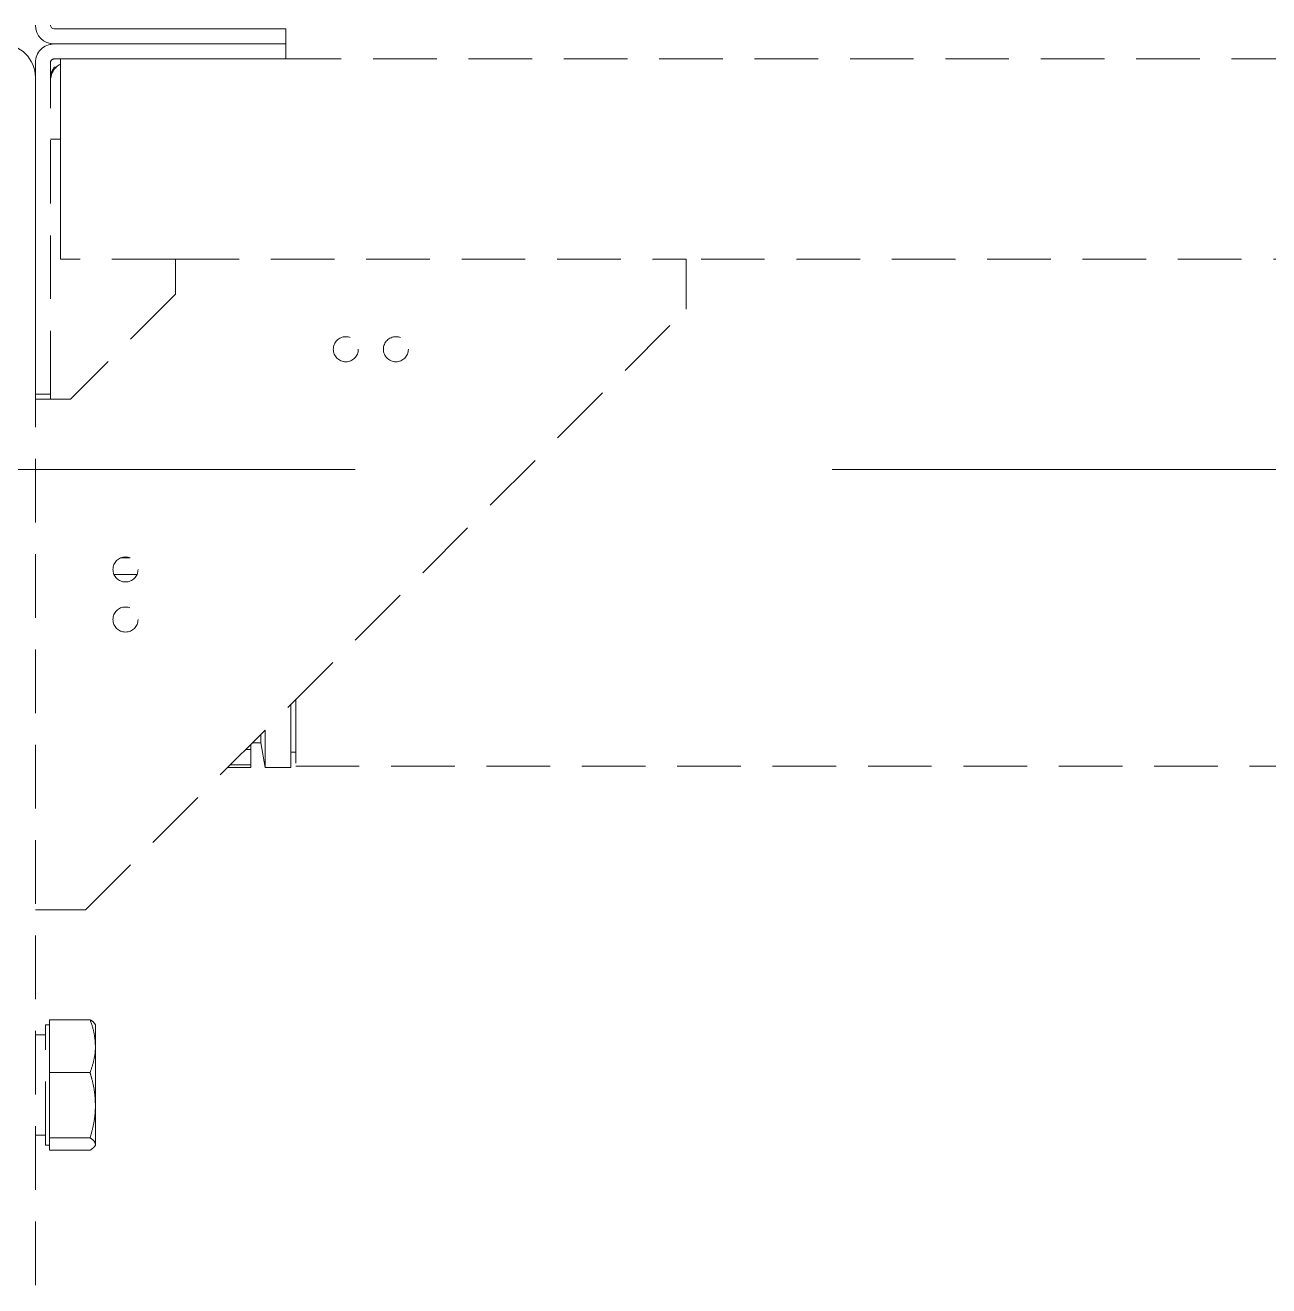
# Model space of a CAD drawing. Header units: millimetres. Extents: x 5227 to 261376, y 53707 to 123566.
# Drawn here: x 110892 to 111140.3, y 112010.4 to 112262.3 of the extents above; entities that cross this region are included whole.
import ezdxf

# ---------------------------------------------------------------- set-up
doc = ezdxf.new("R2010")
doc.units = ezdxf.units.MM
doc.linetypes.add('CENTERX2', pattern=[101.6, 63.5, -12.7, 12.7, -12.7])
doc.linetypes.add('HIDDEN', pattern=[9.525, 6.35, -3.175])
doc.layers.get('0').update_dxf_attribs({"lineweight": 0})
for name, color, linetype, lineweight in [('PV_DIMENTION_SECOND_ROMANS', 7, 'Continuous', 0), ('PV_EXTRA_LINE', 252, 'Continuous', 0), ('PV_STEEL_BOX&PIPE_SECTION', 6, 'Continuous', 0), ('PV_TEXT_ROMANS', 7, 'Continuous', 0)]:
    doc.layers.add(name, color=color, linetype=linetype, lineweight=lineweight)
doc.layers.add('PV_GRID_LINE', color=252, linetype='CENTERX2', lineweight=0, transparency=0.5)
doc.styles.add('PV_ROMANS', font='romans.shx')

# ---------------------------------------------------------------- blocks, each defined once
blk = doc.blocks.new('*U328')
at = {"layer": 'PV_EXTRA_LINE', "linetype": 'CENTERX2', "ltscale": 10}
blk.add_line((0, -299.91), (0, -46971.29), dxfattribs=at)
at = {"layer": 'PV_TEXT_ROMANS', "color": 7, "style": 'PV_ROMANS'}
blk.add_attdef('1', (-80, 132.36), '', height=200, dxfattribs=at)
blk = doc.blocks.new('SHS 200X8.0TK')
at = {"layer": 'PV_STEEL_BOX&PIPE_SECTION', "linetype": 'ByBlock'}
for points in [[(-84, 100), (84, 100, -0.414214), (100, 84), (100, -84, -0.414214), (84, -100), (-84, -100, -0.414214), (-100, -84), (-100, 84, -0.414214)], [(-84, 92), (84, 92, -0.414214), (92, 84), (92, -84, -0.414214), (84, -92), (-84, -92, -0.414214), (-92, -84), (-92, 84, -0.414214)]]:
    blk.add_lwpolyline(points, format="xyb", close=True, dxfattribs=at)
blk = doc.blocks.new('G$C513EE79C')
at = {"color": 7, "linetype": 'Continuous', "lineweight": 15}
for p, q in [((-4650, -97), (-4696.25, -97)), ((-4650, -100), (-4650, -97)), ((-4696.25, -100), (-4650, -100)), ((-4695, -103), (-4695, -137))]:
    blk.add_line(p, q, dxfattribs=at)
at = {"color": 252, "linetype": 'HIDDEN', "lineweight": 0, "ltscale": 2}
for p, q in [((-4650, -100), (-4650, -103)), ((-4650, -103), (-4696.25, -103)), ((-105, -103), (-4695, -103)), ((-4700, -170), (-4700, -103.75)), ((-4697, -170), (-4697, -103.75)), ((-4696.42, -105), (-4697, -106)), ((-4696.41, -105.01), (-4696.2, -104.63)), ((-4696.2, -104.63), (-4695.84, -104.63)), ((-4700, -106), (-4700.05, -105.92)), ((-4700, -106.7), (-4700, -530)), ((-4695, -119), (-4697, -119)), ((-4695, -137), (-4695, -143)), ((-4672, -143), (-4695, -143)), ((-4672, -147.74), (-4672, -143)), ((-4672, -143), (-4570, -143)), ((-4570, -143), (-4570, -147.74)), ((-230, -143), (-4570, -143)), ((-4672, -147.74), (-4672, -150)), ((-4570, -153), (-4570, -147.74)), ((-4672, -150), (-4693, -171)), ((-4690, -273), (-4570, -153)), ((-4697, -170), (-4700, -170)), ((-4700, -171), (-4695.26, -171)), ((-4697, -169.89), (-4697, -170.21)), ((-4697, -170.21), (-4697, -171)), ((-4693, -171), (-4695.26, -171)), ((-4682.94, -202.68), (-4681.06, -202.68)), ((-4684.3, -205.98), (-4679.7, -205.98)), ((-4648, -231), (-4648, -244.28)), ((-4649, -232), (-4649, -244.58)), ((-4655, -238), (-4655, -239.66)), ((-4654.13, -237.13), (-4654.13, -244.58)), ((-4657.97, -240.97), (-4657, -240.97)), ((-4657, -240.94), (-4657, -240.04)), ((-4657, -240.94), (-4657, -240.97)), ((-4657, -243.08), (-4657, -240.97)), ((-4656.66, -239.66), (-4655, -239.66)), ((-4655, -239.66), (-4654.13, -244.58)), ((-4649, -241.48), (-4648, -241.48)), ((-4661.03, -244.03), (-4657, -244.03)), ((-4657, -243.08), (-4657, -243.57)), ((-4657, -244.03), (-4657, -243.57)), ((-4657, -244.03), (-4657, -244.03)), ((-4657, -244.17), (-4657, -244.03)), ((-4657, -244.17), (-4657, -244.55)), ((-4648, -244.28), (-152, -244.28)), ((-4661.55, -244.55), (-4657, -244.55)), ((-4654.13, -244.58), (-4649, -244.58)), ((-4695.26, -273), (-4700, -273)), ((-4695.26, -273), (-4690, -273)), ((-4697.2, -296), (-4698, -296)), ((-4698, -320), (-4698, -296)), ((-4697.2, -300.25), (-4697.2, -294.96)), ((-4697.2, -294.96), (-4689.07, -294.96)), ((-4688, -296), (-4688.13, -295.78)), ((-4688, -300.25), (-4688, -296)), ((-4698, -298), (-4700, -298)), ((-4697.2, -305.54), (-4697.2, -300.25)), ((-4688, -312.06), (-4688, -300.25)), ((-4697.2, -305.54), (-4689.07, -305.54)), ((-4697.2, -312.06), (-4697.2, -305.54)), ((-4697.2, -318.58), (-4697.2, -312.06)), ((-4688, -312.06), (-4688, -319.81)), ((-4700, -318), (-4698, -318)), ((-4697.2, -318.58), (-4689.07, -318.58)), ((-4697.2, -319.81), (-4697.2, -318.58)), ((-4697.2, -321.04), (-4697.2, -319.81)), ((-4688, -320), (-4688, -319.81)), ((-4698, -320), (-4697.2, -320)), ((-4697.2, -321.04), (-4689.07, -321.04)), ((-4688.13, -320.22), (-4688, -320))]:
    blk.add_line(p, q, dxfattribs=at)
for centre in [(-4638, -161), (-4628, -161), (-4682, -205), (-4682, -215)]:
    blk.add_circle(centre, 2.5, dxfattribs=at)
at = {"color": 7, "linetype": 'Continuous', "lineweight": 15}
for centre, radius in [((-4696.25, -96.25), 3.75), ((-4696.26, -96.26), 3.74), ((-4696.25, -96.25), 0.75)]:
    blk.add_arc(centre, radius, 180, 270, dxfattribs=at)
at = {"color": 252, "linetype": 'HIDDEN', "lineweight": 0, "ltscale": 2}
for centre, radius, start, end in [((-4706.7, -106.7), 6.7, 0, 90), ((-4696.26, -103.74), 3.74, 90, 180), ((-4696.25, -103.75), 3.75, 90, 180), ((-4696.25, -103.75), 0.75, 90, 180), ((-4693.26, -107.34), 3.74, 117.6943, 180)]:
    blk.add_arc(centre, radius, start, end, dxfattribs=at)
for points, knots in [([(-4696.9, -106.8), (-4696.86, -106.53), (-4696.77, -105.79), (-4696.42, -105.08), (-4696.2, -104.63)], [0, 0, 0, 0, 0.370955, 1, 1, 1, 1]), ([(-4689.07, -294.96), (-4688.77, -295.82), (-4688.17, -297.55), (-4688.06, -299.35), (-4688, -300.25)], [0, 0, 0, 0, 0.495458, 1, 1, 1, 1]), ([(-4688.17, -295.81), (-4688.21, -295.71), (-4688.34, -295.43), (-4688.77, -295.15), (-4689.07, -294.96)], [0, 0, 0, 0, 0.320646, 1, 1, 1, 1]), ([(-4688, -300.25), (-4688, -300.37), (-4688.01, -301.32), (-4688.25, -303.11), (-4688.79, -304.73), (-4689.07, -305.54)], [0, 0, 0, 0, 0.070099, 0.530789, 1, 1, 1, 1]), ([(-4689.07, -305.54), (-4688.94, -305.99), (-4688.57, -307.27), (-4688.11, -309.44), (-4688.04, -311.18), (-4688, -312.06)], [0, 0, 0, 0, 0.211364, 0.60308, 1, 1, 1, 1]), ([(-4688, -312.06), (-4688.01, -312.57), (-4688.05, -313.92), (-4688.38, -316.12), (-4688.84, -317.75), (-4689.07, -318.58)], [0, 0, 0, 0, 0.232135, 0.613896, 1, 1, 1, 1]), ([(-4689.07, -318.58), (-4688.77, -318.78), (-4688.17, -319.18), (-4688.06, -319.6), (-4688, -319.81)], [0, 0, 0, 0, 0.495458, 1, 1, 1, 1]), ([(-4688, -319.81), (-4688, -319.84), (-4688.01, -320.06), (-4688.25, -320.48), (-4688.79, -320.85), (-4689.07, -321.04)], [0, 0, 0, 0, 0.070099, 0.530789, 1, 1, 1, 1])]:
    blk.add_open_spline(points, degree=3, knots=knots, dxfattribs=at)
at = {"layer": 'PV_STEEL_BOX&PIPE_SECTION', "linetype": 'ByBlock'}
blk.add_blockref('SHS 200X8.0TK', (-4800, 0), dxfattribs=at)

msp = doc.modelspace()

# ---------------------------------------------------------------- block references
at = {"layer": 'PV_DIMENTION_SECOND_ROMANS'}
msp.add_blockref('G$C513EE79C', (115594.01, 112358.53), dxfattribs=at)
at = {"layer": 'PV_GRID_LINE', "linetype": 'ByBlock', "lineweight": 0, "xscale": -0.75, "yscale": 0.75, "zscale": 0.75, "rotation": 89.99999999951415}
msp.add_blockref('*U328', (91778.19, 112173.53), dxfattribs=at)

doc.saveas('drawing.dxf')
